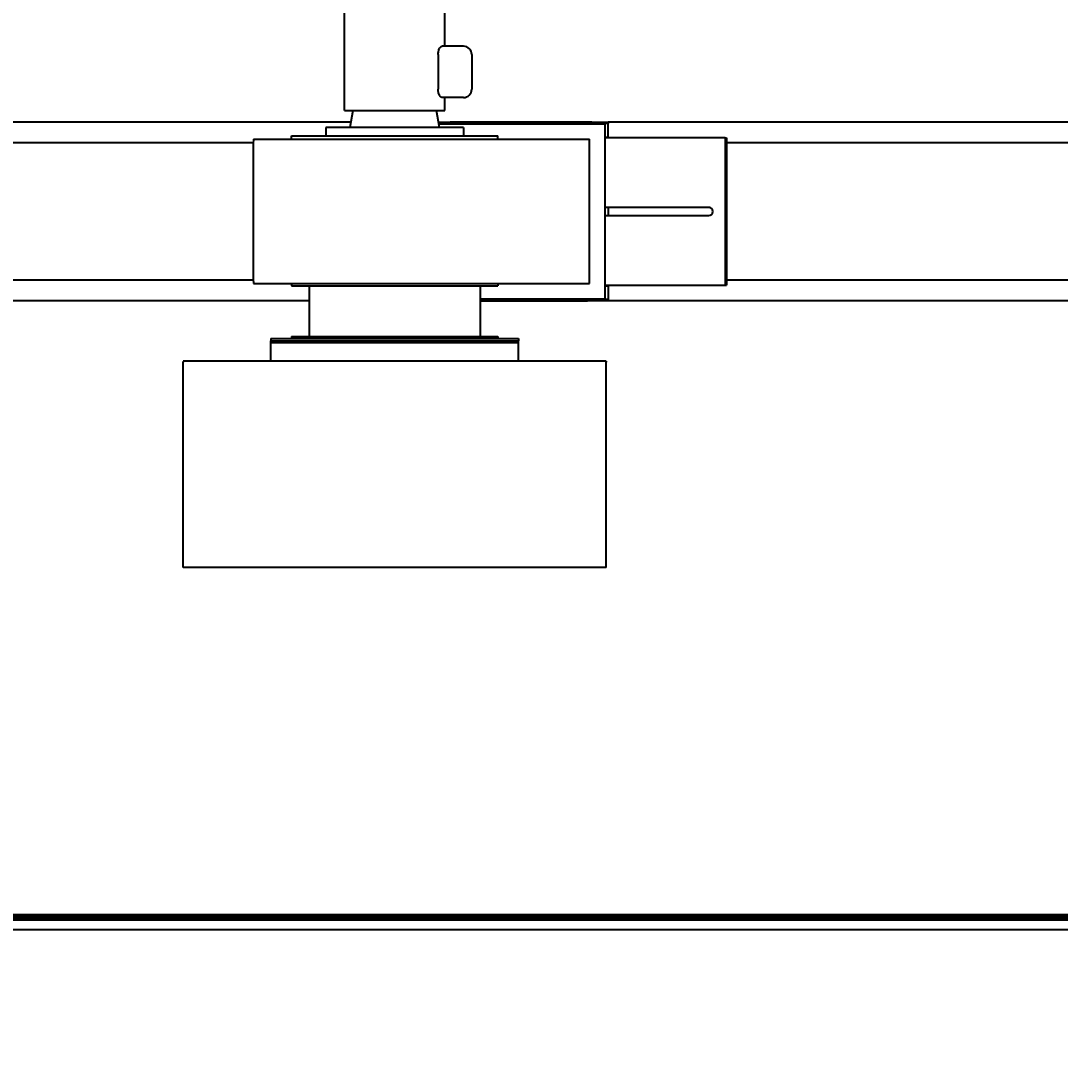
# Model space of a CAD drawing. Header units: millimetres. Extents: x -4653 to 8979, y -13943 to 4840.
# Drawn here: x 683 to 2194, y -9527 to -8018 of the extents above; entities that cross this region are included whole.
import ezdxf

# ---------------------------------------------------------------- set-up
doc = ezdxf.new("R2010")
doc.units = ezdxf.units.MM
doc.layers.add('AM_5', color=3, linetype='Continuous', lineweight=25)
doc.styles.add('MM', font='romans.shx', dxfattribs={"width": 0.8})
doc.dimstyles.new('AM_ISO$0', dxfattribs={"dimtxt": 3.5, "dimasz": 3, "dimexe": 1, "dimexo": 1, "dimgap": 1.5, "dimtad": 1, "dimdsep": 46, "dimtxsty": 'MM', "dimcen": 0, "dimclrd": 3, "dimclre": 3, "dimclrt": 51, "dimadec": 0, "dimazin": 2, "dimtp": 0.1, "dimtm": 0.1, "dimtfac": 0.71, "dimtmove": 0, "dimatfit": 3, "dimfxl": 1, "dimlwd": -1, "dimlwe": -1, "dimarcsym": 0})

# ---------------------------------------------------------------- blocks, each defined once
blk = doc.blocks.new('*D1041')
at = {"layer": 'AM_5', "color": 3, "transparency": 16777216}
for p, q in [((19.7, -10482.2), (19.7, -10882.2)), ((2662.7, -10482.2), (2662.7, -10882.2)), ((2512.7, -10832.2), (169.7, -10832.2))]:
    blk.add_line(p, q, dxfattribs=at)
for points in [[(169.7, -10807.2), (169.7, -10857.2), (19.7, -10832.2)], [(2512.7, -10807.2), (2512.7, -10857.2), (2662.7, -10832.2)]]:
    blk.add_solid(points, dxfattribs=at)
at = {"layer": 'Defpoints', "color": 0, "transparency": 16777216}
for p in [(2662.7, -8249.2), (19.7, -8407.4), (19.7, -10832.2)]:
    blk.add_point(p, dxfattribs=at)
at = {"layer": 'AM_5', "color": 51, "lineweight": 25, "transparency": 16777216, "insert": (1341.2, -10669.7), "char_height": 175, "attachment_point": 5, "style": 'MM'}
blk.add_mtext('2643', dxfattribs=at)
blk = doc.blocks.new('*D1044')
at = {"layer": 'AM_5', "color": 3, "transparency": 16777216}
for p, q in [((408.7, -9940.2), (408.7, -10340.2)), ((2408.7, -9940.2), (2408.7, -10340.2)), ((2258.7, -10290.2), (558.7, -10290.2))]:
    blk.add_line(p, q, dxfattribs=at)
for points in [[(558.7, -10265.2), (558.7, -10315.2), (408.7, -10290.2)], [(2258.7, -10265.2), (2258.7, -10315.2), (2408.7, -10290.2)]]:
    blk.add_solid(points, dxfattribs=at)
at = {"layer": 'Defpoints', "color": 0, "transparency": 16777216}
for p in [(2408.7, -8548.1), (408.7, -8618.5), (408.7, -10290.2)]:
    blk.add_point(p, dxfattribs=at)
at = {"layer": 'AM_5', "color": 51, "lineweight": 25, "transparency": 16777216, "insert": (1408.7, -10127.7), "char_height": 175, "attachment_point": 5, "style": 'MM'}
blk.add_mtext('2000', dxfattribs=at)

msp = doc.modelspace()

# ---------------------------------------------------------------- linework, layer by layer
at = {"color": 0, "linetype": 'Continuous'}
for p, q in [((1153.2, -8148.6), (1153.2, -7998.1)), ((1299.2, -8055.3), (1299.2, -7998.1)), ((1289.4, -8067.4), (1289.5, -8065.6)), ((1289.4, -8067.4), (1289.4, -8117.8)), ((1289.5, -8065.2), (1289.7, -8063.8)), ((1289.5, -8065.6), (1289.5, -8065.2)), ((1289.7, -8063.8), (1289.8, -8063.1)), ((1289.8, -8063.1), (1290.4, -8061)), ((1290.4, -8061), (1290.6, -8060.5)), ((1290.6, -8060.5), (1291.1, -8059.2)), ((1291.1, -8059.2), (1291.4, -8058.7)), ((1291.4, -8058.7), (1291.9, -8057.7)), ((1291.9, -8057.7), (1292.3, -8057.2)), ((1292.3, -8057.2), (1292.5, -8056.9)), ((1292.5, -8056.9), (1292.8, -8056.6)), ((1292.8, -8056.6), (1293.7, -8055.8)), ((1293.7, -8055.8), (1294.6, -8055.3)), ((1294.6, -8055.3), (1294.8, -8055.3)), ((1294.8, -8055.3), (1295, -8055.3)), ((1326, -8055.3), (1295, -8055.3)), ((1326.3, -8055.3), (1326, -8055.3)), ((1338.2, -8067.4), (1338.2, -8117.8)), ((1289.4, -8118.9), (1289.4, -8117.8)), ((1289.5, -8119.6), (1289.4, -8118.9)), ((1289.6, -8121.1), (1289.5, -8119.6)), ((1289.7, -8121.5), (1289.6, -8121.1)), ((1289.8, -8122.1), (1289.7, -8121.5)), ((1290.1, -8123.2), (1289.8, -8122.1)), ((1290.6, -8124.7), (1290.1, -8123.2)), ((1290.7, -8125.1), (1290.6, -8124.7)), ((1291.4, -8126.5), (1290.7, -8125.1)), ((1291.5, -8126.8), (1291.4, -8126.5)), ((1292.3, -8128), (1291.5, -8126.8)), ((1292.4, -8128.1), (1292.3, -8128)), ((1292.5, -8128.4), (1292.4, -8128.1)), ((1293.3, -8129.1), (1292.5, -8128.4)), ((1293.7, -8129.4), (1293.3, -8129.1)), ((1294.1, -8129.7), (1293.7, -8129.4)), ((1294.8, -8129.9), (1294.1, -8129.7)), ((1295, -8129.9), (1294.8, -8129.9)), ((1326, -8129.9), (1295, -8129.9)), ((1299.2, -8148.6), (1299.2, -8129.9)), ((1153.2, -8148.6), (1299.2, -8148.6)), ((1165.3, -8148.6), (1160.9, -8173.6)), ((1291.4, -8173.6), (1287, -8148.6)), ((912.3, -8165.6), (408.7, -8165.6)), ((1162.3, -8165.6), (658.7, -8165.6)), ((1243.7, -8173.6), (1126.2, -8173.6)), ((1126.2, -8173.6), (1126.2, -8185.6)), ((1326.2, -8173.6), (1243.7, -8173.6)), ((1290, -8165.6), (1300.7, -8165.6)), ((1536.7, -8167.6), (1290.3, -8167.6)), ((1290.4, -8168.1), (1531.7, -8168.1)), ((1300.7, -8165.6), (1306.7, -8165.6)), ((1306.7, -8165.6), (1306.7, -8167.6)), ((1506.7, -8165.6), (1306.7, -8165.6)), ((1326.2, -8173.6), (1326.2, -8185.6)), ((1512.7, -8165.6), (1506.7, -8165.6)), ((1506.7, -8167.6), (1506.7, -8165.6)), ((1512.7, -8165.6), (1536.7, -8165.6)), ((1531.7, -8168.1), (1531.7, -8423.1)), ((1536.7, -8165.6), (1536.7, -8167.6)), ((2154.7, -8165.6), (1536.7, -8165.6)), ((1536.7, -8187.6), (1536.7, -8167.6)), ((2404.7, -8165.6), (1786.7, -8165.6)), ((1076.2, -8185.6), (1221.5, -8185.6)), ((1076.2, -8190.6), (1076.2, -8185.6)), ((1221.5, -8185.6), (1376.2, -8185.6)), ((1376.2, -8190.6), (1376.2, -8185.6)), ((1531.7, -8187.6), (1536.7, -8187.6)), ((1704.7, -8188.6), (1531.7, -8188.6)), ((1536.7, -8187.6), (1536.7, -8188.6)), ((1706.7, -8188.6), (1704.7, -8188.6)), ((1706.7, -8188.6), (1708.7, -8188.6)), ((1706.7, -8188.6), (1706.7, -8402.6)), ((1708.7, -8188.6), (1708.7, -8402.6)), ((771.1, -8195.6), (408.7, -8195.6)), ((1021.1, -8195.6), (658.7, -8195.6)), ((1021.1, -8190.6), (1501.5, -8190.6)), ((1021.1, -8197.2), (1021.2, -8190.6)), ((1021.1, -8394), (1021.1, -8197.2)), ((1501.5, -8190.6), (1509.2, -8190.6)), ((1509.2, -8400.6), (1509.2, -8190.6)), ((2154.7, -8195.6), (1708.7, -8195.6)), ((2404.7, -8195.6), (1958.7, -8195.6)), ((1682.7, -8289.6), (1531.7, -8289.6)), ((1536.7, -8289.6), (1536.7, -8301.6)), ((1531.7, -8301.6), (1682.7, -8301.6)), ((771.1, -8395.6), (408.7, -8395.6)), ((1021.1, -8395.6), (658.7, -8395.6)), ((1021.2, -8400.6), (1021.1, -8394)), ((1021.1, -8400.6), (1501.5, -8400.6)), ((1076.2, -8400.6), (1076.2, -8403.6)), ((1376.2, -8400.6), (1376.2, -8403.6)), ((1501.5, -8400.6), (1509.2, -8400.6)), ((2154.7, -8395.6), (1708.7, -8395.6)), ((2404.7, -8395.6), (1958.7, -8395.6)), ((1076.2, -8403.6), (1376.2, -8403.6)), ((1101.7, -8403.6), (1350.7, -8403.6)), ((1101.7, -8403.6), (1101.7, -8477.6)), ((1350.7, -8403.6), (1350.7, -8477.6)), ((1531.7, -8402.6), (1704.7, -8402.6)), ((1531.7, -8403.6), (1536.7, -8403.6)), ((1536.7, -8402.6), (1536.7, -8403.6)), ((1536.7, -8403.6), (1536.7, -8423.6)), ((1704.7, -8402.6), (1706.7, -8402.6)), ((1706.7, -8402.6), (1708.7, -8402.6)), ((851.7, -8425.6), (408.7, -8425.6)), ((1101.7, -8425.6), (658.7, -8425.6)), ((1531.7, -8423.1), (1350.7, -8423.1)), ((1536.7, -8423.6), (1350.7, -8423.6)), ((1506.7, -8425.6), (1350.7, -8425.6)), ((1350.7, -8425.6), (1506.7, -8425.6)), ((1506.7, -8425.6), (1506.7, -8423.6)), ((1536.7, -8425.6), (1506.7, -8425.6)), ((1512.7, -8425.6), (1506.7, -8425.6)), ((1536.7, -8425.6), (1512.7, -8425.6)), ((1536.7, -8423.6), (1536.7, -8425.6)), ((2154.7, -8425.6), (1536.7, -8425.6)), ((2404.7, -8425.6), (1786.7, -8425.6)), ((1046.2, -8480.6), (1406.2, -8480.6)), ((1046.2, -8480.6), (1046.2, -8483.6)), ((1046.2, -8483.6), (1406.2, -8483.6)), ((1046.2, -8486.6), (1046.2, -8483.6)), ((1046.2, -8483.6), (1406.2, -8483.6)), ((1046.2, -8491.6), (1046.2, -8486.6)), ((1406.2, -8486.6), (1046.2, -8486.6)), ((1046.2, -8513.6), (1046.2, -8491.6)), ((1076.2, -8477.6), (1376.2, -8477.6)), ((1076.2, -8477.6), (1076.2, -8480.6)), ((1376.2, -8477.6), (1376.2, -8480.6)), ((1406.2, -8480.6), (1406.2, -8483.6)), ((1406.2, -8486.6), (1406.2, -8483.6)), ((1406.2, -8491.6), (1406.2, -8486.6)), ((1406.2, -8513.6), (1406.2, -8491.6)), ((918.7, -8513.6), (918.7, -8514.8)), ((1533.7, -8513.6), (918.7, -8513.6)), ((918.7, -8652.4), (918.7, -8514.8)), ((1533.7, -8513.6), (1533.7, -8514.8)), ((1533.7, -8652.4), (1533.7, -8514.8)), ((918.7, -8655.3), (918.7, -8652.4)), ((918.7, -8813.6), (918.7, -8655.3)), ((1533.7, -8655.3), (1533.7, -8652.4)), ((1533.7, -8813.6), (1533.7, -8655.3)), ((1533.7, -8813.6), (918.7, -8813.6)), ((1897.3, -9318.6), (404.7, -9318.6)), ((1899.3, -9320.6), (404.7, -9320.6)), ((1906.7, -9320.6), (406.7, -9320.6)), ((1904.7, -9318.6), (408.7, -9318.6)), ((1880.2, -9323.6), (433.2, -9323.6)), ((2156.7, -9320.6), (656.7, -9320.6)), ((2156.7, -9320.6), (656.7, -9320.6)), ((2154.7, -9318.6), (658.7, -9318.6)), ((2154.7, -9318.6), (658.7, -9318.6)), ((2130.2, -9323.6), (683.2, -9323.6)), ((2130.2, -9323.6), (683.2, -9323.6)), ((2408.7, -9320.6), (906.7, -9320.6)), ((2408.7, -9318.6), (908.7, -9318.6)), ((2380.2, -9323.6), (933.2, -9323.6)), ((2156.7, -9318.6), (2154.7, -9318.6)), ((2156.7, -9318.6), (2154.7, -9318.6)), ((1832.7, -9326.6), (480.7, -9326.6)), ((2082.7, -9326.6), (730.7, -9326.6)), ((2082.7, -9326.6), (730.7, -9326.6)), ((2332.7, -9326.6), (980.7, -9326.6)), ((1892.7, -9340.6), (420.7, -9340.6)), ((2142.7, -9340.6), (670.7, -9340.6)), ((2142.7, -9340.6), (670.7, -9340.6)), ((2392.7, -9340.6), (920.7, -9340.6))]:
    msp.add_line(p, q, dxfattribs=at)
for centre, radius, start, end in [((1326, -8067.4), 12.2, 360, 88.7143), ((1326, -8117.8), 12.2, 270, 0), ((1682.7, -8295.6), 6, 270, 90)]:
    msp.add_arc(centre, radius, start, end, dxfattribs=at)

# ---------------------------------------------------------------- dimensions: what is measured, and where the dimension line sits
at = {"layer": 'AM_5', "lineweight": 25}
for base, p1, p2, picture, middle in [((19.7, -10832.2), (2662.7, -8249.2), (19.7, -8407.4), '*D1041', (1341.2, -10832.2)), ((408.7, -10290.2), (2408.7, -8548.1), (408.7, -8618.5), '*D1044', (1408.7, -10290.2))]:
    dim = msp.add_linear_dim(base=base, p1=p1, p2=p2, dimstyle='AM_ISO$0', override={"dimscale": 50, "dimdec": 0, "dimtix": 1, "dimfxl": 7, "dimfxlon": 1}, dxfattribs=at)
    dim.commit()
    dim.dimension.update_dxf_attribs({"geometry": picture, "text_midpoint": middle, "dimtype": 160})

doc.saveas('drawing.dxf')
